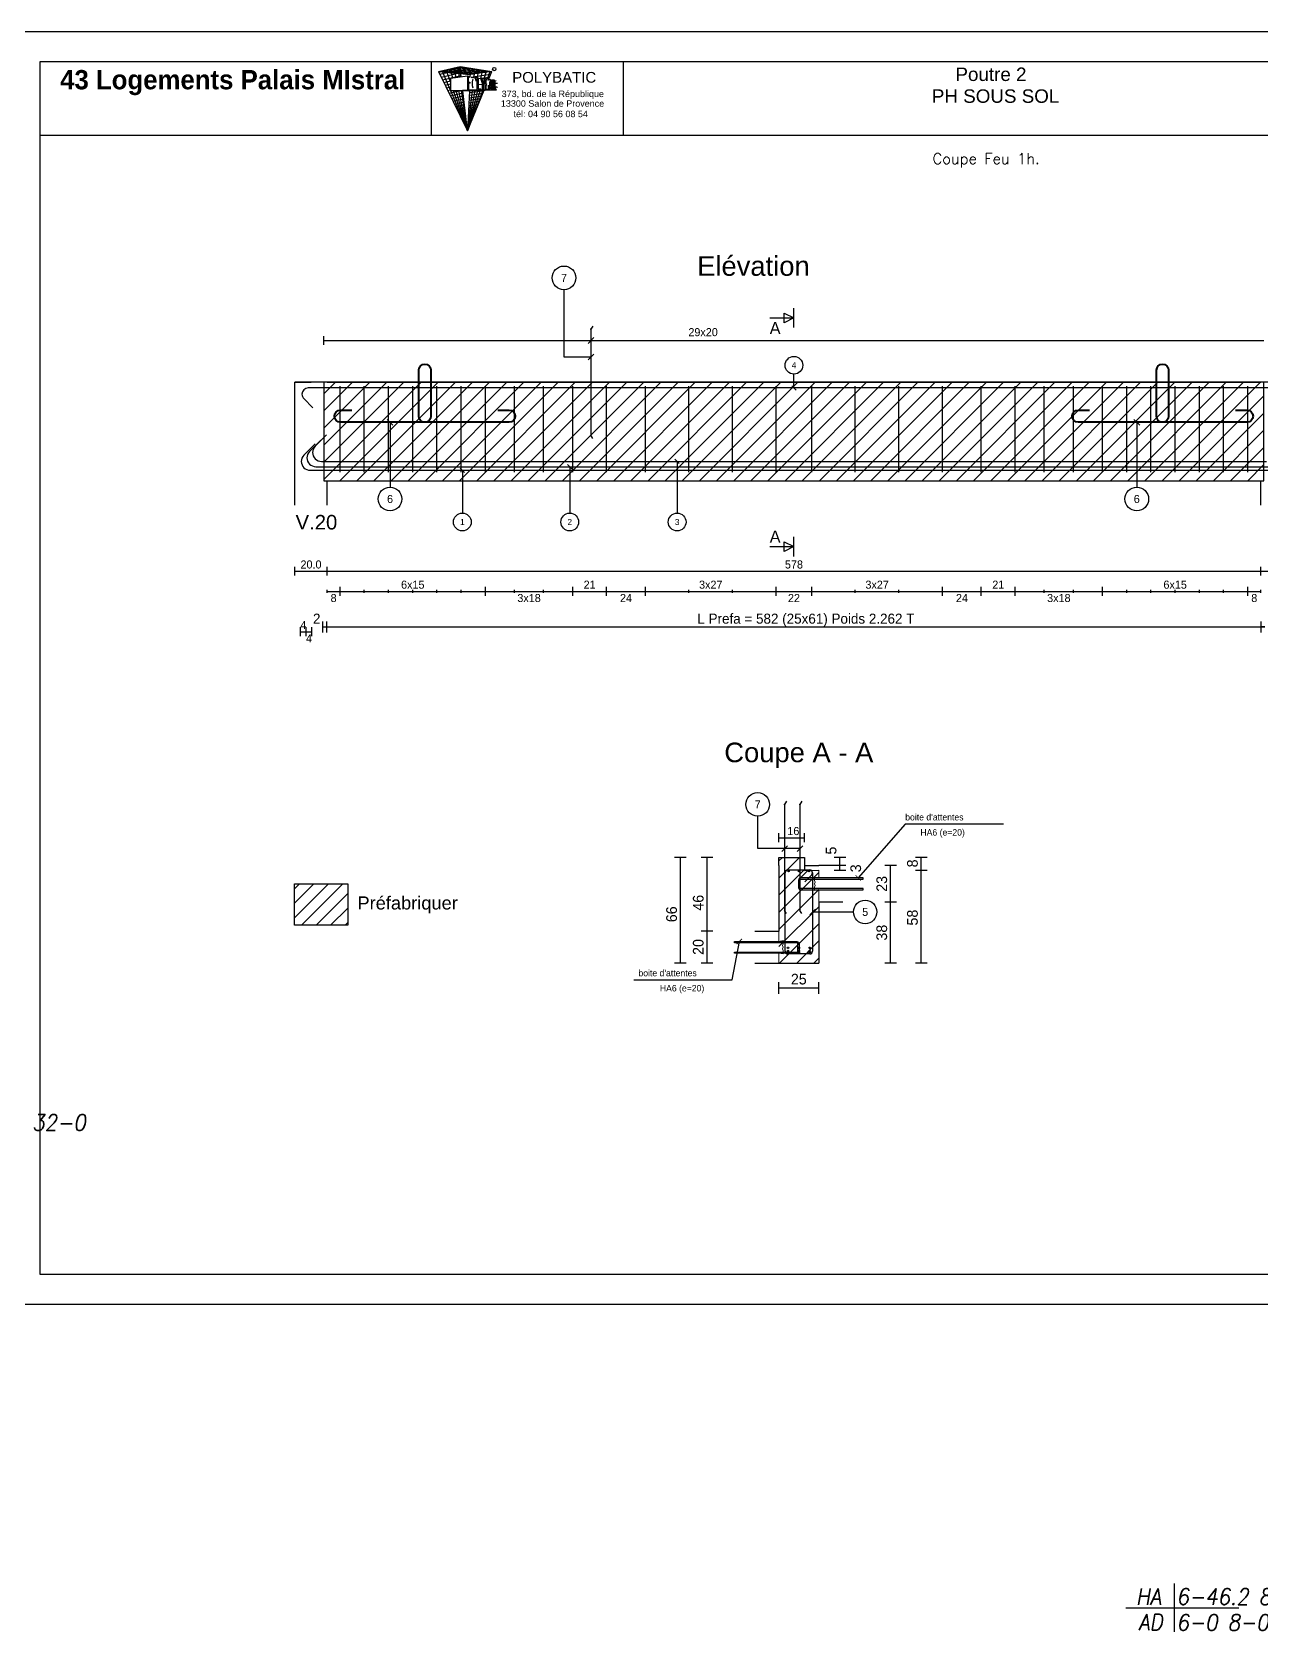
# Model space of a CAD drawing. Extents: x -12912 to 27386, y 1818 to 8189.
# Drawn here: x -8091 to -7331, y 2981 to 3971 of the extents above; entities that cross this region are included whole.
import ezdxf
from ezdxf.enums import TextEntityAlignment as Align

# ---------------------------------------------------------------- set-up
doc = ezdxf.new("R2010")
doc.units = 0
doc.header["$MEASUREMENT"] = 0
doc.linetypes.add('CONTINUE', pattern=[0])
doc.layers.get('0').update_dxf_attribs({"linetype": 'CONTINUOUS'})
for name, color, linetype in [('1', 7, 'CONTINUOUS'), ('104', 7, 'CONTINUOUS'), ('173', 7, 'CONTINUOUS'), ('5', 7, 'CONTINUOUS'), ('6', 7, 'CONTINUOUS'), ('7', 7, 'CONTINUOUS'), ('Bâtiment 1. Soubassement', 7, 'CONTINUOUS'), ('GO-CARTOUCHE', 7, 'CONTINUOUS'), ('GO-TEXTE', 9, 'CONTINUOUS'), ('PYC-HACHURE', 7, 'CONTINUOUS'), ('RDC COFFRAGE', 7, 'CONTINUOUS'), ('STR_TXT', 102, 'CONTINUOUS')]:
    doc.layers.add(name, color=color, linetype=linetype)
doc.layers.add('PYC- HACHURES', color=7, linetype='CONTINUOUS', lineweight=18)
doc.styles.add('ARIAL', font='ARIAL.TTF')
doc.styles.add('schéma', font='simplex.shx')
doc.styles.add('Tableau', font='romans.shx', dxfattribs={"width": 0.9, "oblique": 10})
doc.styles.add('TEXTEBA', font='ARIAL.TTF')

# ---------------------------------------------------------------- blocks, each defined once
blk = doc.blocks.new('A$C20507BFC')
at = {"layer": 'RDC COFFRAGE', "color": 5, "linetype": 'CONTINUE', "lineweight": 40, "ltscale": 0.01}
for points in [[(52.25, 32.3), (52.25, 3.75)], [(56, 36.05), (56, 36.05)], [(59.75, 3.75), (59.75, 32.3)], [(0, 3.75), (0, 3.75)], [(10.84, 7.49), (3.75, 7.49)], [(108.25, 7.49), (101.16, 7.49)], [(112, 3.75), (112, 3.75)], [(3.75, 0), (56, 0)], [(56, 0), (108.25, 0)]]:
    blk.add_lwpolyline(points, dxfattribs=at)
for centre, start, end in [((56, 32.3), 90, 180), ((56, 32.3), 0, 90), ((3.75, 3.75), 90, 180), ((3.75, 3.75), 180, 270), ((56, 3.75), 180, 270), ((56, 3.75), 270, 0), ((108.25, 3.75), 0, 90), ((108.25, 3.75), 270, 0)]:
    blk.add_arc(centre, 3.75, start, end, dxfattribs=at)
blk = doc.blocks.new('_ArchTick')
at = {"color": 0, "linetype": 'ByBlock', "const_width": 0.15}
blk.add_lwpolyline([(-0.5, -0.5), (0.5, 0.5)], dxfattribs=at)
blk = doc.blocks.new('Smallsp')
at = {"layer": 'STR_TXT', "linetype": 'Continuous'}
for points in [[(0, 15), (0, -15)], [(-30, 0), (40, 0)]]:
    blk.add_lwpolyline(points, dxfattribs=at)
at = {"layer": 'STR_TXT', "linetype": 'Continuous', "style": 'Tableau', "oblique": 10, "width": 0.9}
for s, p in [('HA', (-23.6, 1.89)), ('AD', (-22.2, -13.94))]:
    blk.add_text(s, height=10, dxfattribs=at).set_placement(p)
for tag, p in [('SPAD', (1.4, 1.89)), ('SPHA', (1.4, -14.11))]:
    blk.add_attdef(tag, p, '', height=10, dxfattribs=at)

msp = doc.modelspace()

# ---------------------------------------------------------------- hatches: boundary and pattern name
at = {"layer": 'PYC- HACHURES', "lineweight": 15}
h = msp.add_hatch(dxfattribs=at)
h.set_pattern_fill('ANSI31', color=104, scale=60, style=0)
h.set_pattern_definition([(45, (-8842.21, 3166.0296), (-5.3033, 5.3033), [])])
h.paths.add_polyline_path([(-7328.748, 3754.593), (-7910.748, 3754.593), (-7910.748, 3693.593), (-7328.748, 3693.593)])
h = msp.add_hatch(dxfattribs=at)
h.set_pattern_fill('ANSI31', color=104, scale=60, style=0)
h.set_pattern_definition([(45, (2342.8894, 76.578), (-5.303301, 5.303301), [])])
h.paths.add_polyline_path([(-7604.372, 3452.492), (-7613.123, 3452.485), (-7613.123, 3460.485), (-7629.123, 3460.485), (-7629.123, 3455.485), (-7629.123, 3414.895), (-7629.123, 3395.095), (-7604.373, 3395.095)])
h = msp.add_hatch(dxfattribs=at)
h.set_pattern_fill('ANSI31', color=104, scale=2, style=0)
h.set_pattern_definition([(45, (-7723.6385, 4876.703), (-4.490128, 4.490128), [])])
h.paths.add_polyline_path([(-7896.033, 3444.129), (-7928.953, 3444.129), (-7928.953, 3418.478), (-7896.033, 3418.478)])

# ---------------------------------------------------------------- linework, layer by layer
for points in [[(-7615.514, 3447.752, 0.4142136), (-7616.879, 3446.387), (-7616.879, 3441.837, 0.4142136), (-7615.514, 3440.472), (-7576.839, 3440.472), (-7576.839, 3441.2), (-7615.514, 3441.2, -0.4142136), (-7616.151, 3441.837), (-7616.151, 3446.387, -0.4142136), (-7615.514, 3447.024), (-7576.839, 3447.024), (-7576.839, 3447.752)], [(-7617.982, 3408.425, -0.4142136), (-7616.617, 3407.06), (-7616.617, 3402.51, -0.4142136), (-7617.982, 3401.145), (-7656.657, 3401.145), (-7656.657, 3401.873), (-7617.982, 3401.873, 0.4142136), (-7617.345, 3402.51), (-7617.345, 3407.06, 0.4142136), (-7617.982, 3407.697), (-7656.657, 3407.697), (-7656.657, 3408.425)]]:
    msp.add_lwpolyline(points, format="xyb", close=True)
at = {"lineweight": 5, "flags": 128}
for points in [[(-7604.372, 3452.492), (-7604.368, 3447.834), (-7607.098, 3448.289), (-7607.098, 3446.249), (-7606.661, 3445.194), (-7607.098, 3444.194), (-7606.661, 3443.193), (-7607.098, 3442.139), (-7607.098, 3440.099), (-7604.368, 3440.554), (-7604.375, 3432.715)], [(-7629.123, 3414.895), (-7629.128, 3408.507), (-7626.398, 3408.962), (-7626.398, 3406.922), (-7626.835, 3405.867), (-7626.398, 3404.867), (-7626.835, 3403.867), (-7626.398, 3402.812), (-7626.398, 3400.772), (-7629.128, 3401.227), (-7629.123, 3395.095)]]:
    msp.add_lwpolyline(points, dxfattribs=at)
at = {"layer": '1', "color": 1}
for points in [[(-7916.07, 3716.554), (-7923.141, 3709.482)], [(-7912.57, 3718.804), (-7919.641, 3711.732)], [(-7909.07, 3722.054), (-7916.141, 3714.982)], [(-7924.752, 3705.593), (-7924.752, 3705.593)], [(-7921.252, 3707.843), (-7921.252, 3707.843)], [(-7917.752, 3711.093), (-7917.752, 3711.093)], [(-7912.252, 3705.593), (-7327.247, 3705.593)], [(-7919.252, 3700.093), (-7320.247, 3700.093)], [(-7915.752, 3702.343), (-7323.747, 3702.343)]]:
    msp.add_lwpolyline(points, dxfattribs=at)
for centre in [(-7623.48, 3404.5), (-7623.48, 3402.52), (-7623.48, 3401.53), (-7616.748, 3404.5), (-7616.748, 3402.52), (-7616.748, 3401.53), (-7610.016, 3404.5), (-7610.016, 3402.52), (-7610.016, 3401.53)]:
    msp.add_circle(centre, 0.495, dxfattribs=at)
for centre, start, end in [((-7912.252, 3711.093), 135, 180), ((-7919.252, 3705.593), 135, 180), ((-7919.252, 3705.593), 180, 270), ((-7915.752, 3707.843), 135, 180), ((-7915.752, 3707.843), 180, 270), ((-7912.252, 3711.093), 180, 270)]:
    msp.add_arc(centre, 5.5, start, end, dxfattribs=at)
at = {"layer": '104', "color": 104}
for points in [[(-7634.748, 3794.383), (-7619.748, 3794.383)], [(-7619.748, 3788.383), (-7619.748, 3800.383)], [(-7744.302, 3789.393), (-7745.449, 3787.408)], [(-7745.449, 3787.408), (-7745.449, 3721.779)], [(-7744.302, 3719.793), (-7745.449, 3721.779)], [(-7619.748, 3646.843), (-7619.748, 3658.843)], [(-7634.748, 3652.843), (-7619.748, 3652.843)], [(-7624.391, 3495.285), (-7625.538, 3493.299)], [(-7625.538, 3493.299), (-7625.538, 3427.67)], [(-7614.867, 3495.285), (-7616.013, 3493.299)], [(-7616.013, 3493.299), (-7616.013, 3427.67)], [(-7624.391, 3425.685), (-7625.538, 3427.67)], [(-7614.867, 3425.685), (-7616.013, 3427.67)]]:
    msp.add_lwpolyline(points, dxfattribs=at)
for points in [[(-7619.748, 3794.383), (-7625.748, 3791.383), (-7625.748, 3797.383), (-7619.748, 3794.383)], [(-7619.748, 3652.843), (-7625.748, 3649.843), (-7625.748, 3655.843), (-7619.748, 3652.843)]]:
    msp.add_lwpolyline(points, close=True, dxfattribs=at)
for p in [(-7745.449, 3787.408), (-7625.538, 3493.299), (-7616.013, 3493.299)]:
    msp.add_point(p, dxfattribs=at)
at = {"layer": '173', "color": 173}
for points in [[(-7924.352, 3747.193), (-7924.352, 3747.193)], [(-7923.21, 3744.436), (-7917.553, 3738.779)], [(-7319.047, 3751.093), (-7920.452, 3751.093)], [(-7900.748, 3698.993), (-7900.748, 3752.093)], [(-7885.748, 3698.993), (-7885.748, 3752.093)], [(-7870.748, 3698.993), (-7870.748, 3752.093)], [(-7855.748, 3698.993), (-7855.748, 3752.093)], [(-7840.748, 3698.993), (-7840.748, 3752.093)], [(-7825.748, 3698.993), (-7825.748, 3752.093)], [(-7810.748, 3698.993), (-7810.748, 3752.093)], [(-7792.748, 3698.993), (-7792.748, 3752.093)], [(-7774.748, 3698.993), (-7774.748, 3752.093)], [(-7756.748, 3698.993), (-7756.748, 3752.093)], [(-7735.748, 3698.993), (-7735.748, 3752.093)], [(-7711.748, 3698.993), (-7711.748, 3752.093)], [(-7684.748, 3698.993), (-7684.748, 3752.093)], [(-7657.748, 3698.993), (-7657.748, 3752.093)], [(-7630.748, 3698.993), (-7630.748, 3752.093)], [(-7608.748, 3698.993), (-7608.748, 3752.093)], [(-7581.748, 3698.993), (-7581.748, 3752.093)], [(-7554.748, 3698.993), (-7554.748, 3752.093)], [(-7527.748, 3698.993), (-7527.748, 3752.093)], [(-7503.748, 3698.993), (-7503.748, 3752.093)], [(-7482.748, 3698.993), (-7482.748, 3752.093)], [(-7464.748, 3698.993), (-7464.748, 3752.093)], [(-7446.748, 3698.993), (-7446.748, 3752.093)], [(-7428.748, 3698.993), (-7428.748, 3752.093)], [(-7413.748, 3698.993), (-7413.748, 3752.093)], [(-7398.748, 3698.993), (-7398.748, 3752.093)], [(-7383.748, 3698.993), (-7383.748, 3752.093)], [(-7368.748, 3698.993), (-7368.748, 3752.093)], [(-7353.748, 3698.993), (-7353.748, 3752.093)], [(-7338.748, 3698.993), (-7338.748, 3752.093)], [(-7625.262, 3402.52), (-7625.262, 3450.931)], [(-7623.48, 3452.713), (-7610.016, 3452.713)], [(-7615.476, 3447.99), (-7611.276, 3452.191)], [(-7608.756, 3449.67), (-7612.956, 3445.47)], [(-7610.016, 3452.713), (-7610.016, 3452.713)], [(-7608.234, 3450.931), (-7608.234, 3402.52)], [(-7608.234, 3450.931), (-7608.234, 3450.931)], [(-7610.016, 3400.738), (-7623.48, 3400.738)]]:
    msp.add_lwpolyline(points, dxfattribs=at)
for centre in [(-7623.084, 3452.02), (-7616.748, 3452.02), (-7610.412, 3452.02)]:
    msp.add_circle(centre, 0.396, dxfattribs=at)
for centre, radius, start, end in [((-7920.452, 3747.193), 3.9, 90, 180), ((-7920.452, 3747.193), 3.9, 180, 225), ((-7623.48, 3450.931), 1.782, 90, 180), ((-7610.016, 3450.931), 1.782, 90, 135), ((-7610.016, 3450.931), 1.782, 0, 90), ((-7610.016, 3450.931), 1.782, 315, 0), ((-7623.48, 3402.52), 1.782, 180, 270), ((-7610.016, 3402.52), 1.782, 270, 0)]:
    msp.add_arc(centre, radius, start, end, dxfattribs=at)
at = {"layer": '5', "color": 5}
msp.add_line((-7910.748, 3780.438), (-7328.748, 3780.438), dxfattribs=at)
for points in [[(-7910.748, 3777.688), (-7910.748, 3783.188)], [(-7910.748, 3779.522), (-7910.748, 3781.355)], [(-7928.751, 3634.927), (-7928.751, 3640.427)], [(-7928.751, 3637.677), (-7908.748, 3637.677)], [(-7908.748, 3634.927), (-7908.748, 3640.427)], [(-7908.748, 3637.677), (-7330.748, 3637.677)], [(-7330.748, 3634.927), (-7330.748, 3640.427)], [(-7330.748, 3637.677), (-7310.746, 3637.677)], [(-7908.748, 3624.26), (-7908.748, 3626.093)], [(-7908.748, 3625.177), (-7900.748, 3625.177)], [(-7900.748, 3622.427), (-7900.748, 3627.927)], [(-7900.748, 3624.26), (-7900.748, 3626.093)], [(-7900.748, 3625.177), (-7885.748, 3625.177)], [(-7900.748, 3625.177), (-7810.748, 3625.177)], [(-7885.748, 3624.26), (-7885.748, 3626.093)], [(-7885.748, 3625.177), (-7870.748, 3625.177)], [(-7870.748, 3624.26), (-7870.748, 3626.093)], [(-7870.748, 3625.177), (-7855.748, 3625.177)], [(-7855.748, 3624.26), (-7855.748, 3626.093)], [(-7855.748, 3625.177), (-7840.748, 3625.177)], [(-7840.748, 3624.26), (-7840.748, 3626.093)], [(-7840.748, 3625.177), (-7825.748, 3625.177)], [(-7825.748, 3624.26), (-7825.748, 3626.093)], [(-7825.748, 3625.177), (-7810.748, 3625.177)], [(-7810.748, 3622.427), (-7810.748, 3627.927)], [(-7810.748, 3624.26), (-7810.748, 3626.093)], [(-7810.748, 3625.177), (-7792.748, 3625.177)], [(-7810.748, 3625.177), (-7756.748, 3625.177)], [(-7792.748, 3624.26), (-7792.748, 3626.093)], [(-7792.748, 3625.177), (-7774.748, 3625.177)], [(-7774.748, 3624.26), (-7774.748, 3626.093)], [(-7774.748, 3625.177), (-7756.748, 3625.177)], [(-7756.748, 3622.427), (-7756.748, 3627.927)], [(-7756.748, 3624.26), (-7756.748, 3626.093)], [(-7756.748, 3625.177), (-7735.748, 3625.177)], [(-7735.748, 3622.427), (-7735.748, 3627.927)], [(-7735.748, 3624.26), (-7735.748, 3626.093)], [(-7735.748, 3625.177), (-7711.748, 3625.177)], [(-7711.748, 3622.427), (-7711.748, 3627.927)], [(-7711.748, 3624.26), (-7711.748, 3626.093)], [(-7711.748, 3625.177), (-7684.748, 3625.177)], [(-7711.748, 3625.177), (-7630.748, 3625.177)], [(-7684.748, 3624.26), (-7684.748, 3626.093)], [(-7684.748, 3625.177), (-7657.748, 3625.177)], [(-7657.748, 3624.26), (-7657.748, 3626.093)], [(-7657.748, 3625.177), (-7630.748, 3625.177)], [(-7630.748, 3622.427), (-7630.748, 3627.927)], [(-7630.748, 3624.26), (-7630.748, 3626.093)], [(-7630.748, 3625.177), (-7608.748, 3625.177)], [(-7608.748, 3622.427), (-7608.748, 3627.927)], [(-7608.748, 3624.26), (-7608.748, 3626.093)], [(-7608.748, 3625.177), (-7581.748, 3625.177)], [(-7608.748, 3625.177), (-7527.748, 3625.177)], [(-7581.748, 3624.26), (-7581.748, 3626.093)], [(-7581.748, 3625.177), (-7554.748, 3625.177)], [(-7554.748, 3624.26), (-7554.748, 3626.093)], [(-7554.748, 3625.177), (-7527.748, 3625.177)], [(-7527.748, 3622.427), (-7527.748, 3627.927)], [(-7527.748, 3624.26), (-7527.748, 3626.093)], [(-7527.748, 3625.177), (-7503.748, 3625.177)], [(-7503.748, 3622.427), (-7503.748, 3627.927)], [(-7503.748, 3624.26), (-7503.748, 3626.093)], [(-7503.748, 3625.177), (-7482.748, 3625.177)], [(-7482.748, 3622.427), (-7482.748, 3627.927)], [(-7482.748, 3624.26), (-7482.748, 3626.093)], [(-7482.748, 3625.177), (-7464.748, 3625.177)], [(-7482.748, 3625.177), (-7428.748, 3625.177)], [(-7464.748, 3624.26), (-7464.748, 3626.093)], [(-7464.748, 3625.177), (-7446.748, 3625.177)], [(-7446.748, 3624.26), (-7446.748, 3626.093)], [(-7446.748, 3625.177), (-7428.748, 3625.177)], [(-7428.748, 3622.427), (-7428.748, 3627.927)], [(-7428.748, 3624.26), (-7428.748, 3626.093)], [(-7428.748, 3625.177), (-7413.748, 3625.177)], [(-7428.748, 3625.177), (-7338.748, 3625.177)], [(-7413.748, 3624.26), (-7413.748, 3626.093)], [(-7413.748, 3625.177), (-7398.748, 3625.177)], [(-7398.748, 3624.26), (-7398.748, 3626.093)], [(-7398.748, 3625.177), (-7383.748, 3625.177)], [(-7383.748, 3624.26), (-7383.748, 3626.093)], [(-7383.748, 3625.177), (-7368.748, 3625.177)], [(-7368.748, 3624.26), (-7368.748, 3626.093)], [(-7368.748, 3625.177), (-7353.748, 3625.177)], [(-7353.748, 3624.26), (-7353.748, 3626.093)], [(-7353.748, 3625.177), (-7338.748, 3625.177)], [(-7338.748, 3622.427), (-7338.748, 3627.927)], [(-7338.748, 3624.26), (-7338.748, 3626.093)], [(-7338.748, 3625.177), (-7330.748, 3625.177)], [(-7330.748, 3624.26), (-7330.748, 3626.093)], [(-7925.252, 3597.427), (-7925.252, 3602.927)], [(-7925.252, 3600.177), (-7921.752, 3600.177)], [(-7921.752, 3597.427), (-7921.752, 3602.927)], [(-7921.752, 3600.177), (-7918.252, 3600.177)], [(-7918.252, 3597.427), (-7918.252, 3602.927)], [(-7629.123, 3469.921), (-7629.123, 3475.421)], [(-7629.123, 3472.671), (-7613.123, 3472.671)], [(-7613.123, 3469.921), (-7613.123, 3475.421)], [(-7686.433, 3460.485), (-7693.693, 3460.485)], [(-7690.063, 3395.095), (-7690.063, 3460.485)], [(-7669.933, 3460.485), (-7677.193, 3460.485)], [(-7673.563, 3435.685), (-7673.563, 3460.485)], [(-7587.692, 3460.485), (-7594.952, 3460.485)], [(-7591.322, 3455.485), (-7591.322, 3460.485)], [(-7537.317, 3460.485), (-7544.577, 3460.485)], [(-7540.947, 3395.095), (-7540.947, 3460.485)], [(-7587.692, 3455.485), (-7594.952, 3455.485)], [(-7587.692, 3455.485), (-7594.952, 3455.485)], [(-7587.692, 3452.485), (-7594.952, 3452.485)], [(-7591.322, 3452.485), (-7591.322, 3455.485)], [(-7556.303, 3455.485), (-7563.563, 3455.485)], [(-7559.933, 3432.715), (-7559.933, 3455.485)], [(-7537.317, 3452.485), (-7544.577, 3452.485)], [(-7673.563, 3395.095), (-7673.563, 3435.685)], [(-7556.303, 3432.715), (-7563.563, 3432.715)], [(-7559.933, 3395.095), (-7559.933, 3432.715)], [(-7669.933, 3414.895), (-7677.193, 3414.895)], [(-7686.433, 3395.095), (-7693.693, 3395.095)], [(-7669.933, 3395.095), (-7677.193, 3395.095)], [(-7556.303, 3395.095), (-7563.563, 3395.095)], [(-7537.317, 3395.095), (-7544.577, 3395.095)], [(-7629.123, 3376.065), (-7629.123, 3383.325)], [(-7629.123, 3379.695), (-7604.373, 3379.695)], [(-7604.373, 3376.065), (-7604.373, 3383.325)]]:
    msp.add_lwpolyline(points, dxfattribs=at)
at = {"layer": '6', "color": 6}
for points in [[(-7762.115, 3770.194), (-7762.115, 3811.86)], [(-7747.216, 3778.671), (-7743.681, 3782.206)], [(-7745.449, 3770.194), (-7762.115, 3770.194)], [(-7747.216, 3768.426), (-7743.681, 3771.961)], [(-7619.749, 3751.093), (-7619.749, 3759.593)], [(-7621.075, 3752.419), (-7618.424, 3749.768)], [(-7868.008, 3728.054), (-7871.544, 3731.589)], [(-7869.828, 3729.822), (-7869.828, 3689.671)], [(-7405.686, 3728.054), (-7409.222, 3731.589)], [(-7407.506, 3729.822), (-7407.506, 3689.671)], [(-7690.742, 3704.268), (-7693.394, 3706.919)], [(-7692.068, 3705.593), (-7692.068, 3673.593)], [(-7823.713, 3698.768), (-7826.365, 3701.419)], [(-7825.039, 3700.093), (-7825.039, 3673.593)], [(-7757.212, 3701.018), (-7759.864, 3703.669)], [(-7758.538, 3702.343), (-7758.538, 3673.593)], [(-7642.204, 3465.927), (-7642.204, 3485.972)], [(-7627.306, 3464.159), (-7623.77, 3467.695)], [(-7617.781, 3464.159), (-7614.245, 3467.695)], [(-7625.538, 3465.927), (-7642.204, 3465.927)], [(-7616.013, 3465.927), (-7632.68, 3465.927)], [(-7606.484, 3428.475), (-7609.984, 3424.975)], [(-7608.234, 3426.725), (-7582.923, 3426.725)]]:
    msp.add_lwpolyline(points, dxfattribs=at)
for centre, radius in [((-7762.115, 3819.194), 7.333), ((-7619.749, 3765.093), 5.5), ((-7869.828, 3682.338), 7.333), ((-7407.506, 3682.338), 7.333), ((-7825.039, 3668.093), 5.5), ((-7758.538, 3668.093), 5.5), ((-7692.068, 3668.093), 5.5), ((-7642.204, 3493.305), 7.333), ((-7575.663, 3426.725), 7.26)]:
    msp.add_circle(centre, radius, dxfattribs=at)
at = {"layer": '7', "color": 7}
for points in [[(-7908.748, 3754.593), (-7928.751, 3754.593)], [(-7928.751, 3678.593), (-7928.751, 3754.593)], [(-7928.751, 3754.593), (-7918.749, 3754.593)], [(-7328.748, 3693.593), (-7328.748, 3754.593), (-7910.748, 3754.593), (-7910.748, 3693.593)], [(-7908.748, 3754.593), (-7330.748, 3754.593)], [(-7310.746, 3754.593), (-7330.748, 3754.593)], [(-7928.751, 3678.593), (-7928.751, 3693.593)], [(-7910.748, 3693.593), (-7328.748, 3693.593)], [(-7908.748, 3693.593), (-7330.748, 3693.593)], [(-7908.748, 3678.593), (-7908.748, 3693.593)], [(-7330.748, 3678.593), (-7330.748, 3693.593)], [(-7629.123, 3455.485), (-7629.123, 3414.895)], [(-7613.123, 3455.485), (-7604.373, 3455.485)], [(-7589.523, 3455.485), (-7604.373, 3455.485)], [(-7589.523, 3432.715), (-7604.373, 3432.715)], [(-7604.372, 3432.715), (-7604.373, 3395.095)], [(-7643.973, 3414.895), (-7629.123, 3414.895)], [(-7643.973, 3395.095), (-7629.123, 3395.095)], [(-7629.123, 3395.095), (-7604.373, 3395.095)]]:
    msp.add_lwpolyline(points, dxfattribs=at)
at = {"layer": '7', "color": 7, "linetype": 'Continuous'}
msp.add_lwpolyline([(-7629.123, 3455.485), (-7629.123, 3460.485), (-7613.123, 3460.485), (-7613.123, 3452.485), (-7604.372, 3452.492)], dxfattribs=at)
at = {"layer": '7', "color": 7}
msp.add_lwpolyline([(-7928.953, 3444.129), (-7896.033, 3444.129), (-7896.033, 3418.478), (-7928.953, 3418.478)], close=True, dxfattribs=at)
at = {"layer": 'GO-CARTOUCHE', "color": 9, "linetype": 'CONTINUE'}
for p, q in [((-7839.889, 3946.865), (-7826.496, 3949.98)), ((-7839.889, 3946.865), (-7820.266, 3944.997)), ((-7839.889, 3946.865), (-7821.824, 3910.112)), ((-7839.068, 3945.195), (-7826.283, 3948.168)), ((-7838.379, 3946.722), (-7824.986, 3949.741)), ((-7838.247, 3943.525), (-7826.071, 3946.356)), ((-7832.413, 3935.383), (-7837.462, 3947.43)), ((-7837.462, 3947.43), (-7817.832, 3945.336)), ((-7837.426, 3941.854), (-7825.858, 3944.544)), ((-7835.361, 3946.434), (-7821.968, 3949.262)), ((-7832.413, 3940.478), (-7835.035, 3947.994)), ((-7835.035, 3947.994), (-7815.397, 3945.676)), ((-7832.608, 3948.559), (-7812.963, 3946.016)), ((-7830.971, 3942.724), (-7832.608, 3948.559)), ((-7821.824, 3944.069), (-7832.413, 3942.512)), ((-7832.413, 3942.512), (-7832.413, 3935.037)), ((-7832.342, 3946.147), (-7818.95, 3948.782)), ((-7828.876, 3943.032), (-7830.181, 3949.123)), ((-7830.181, 3949.123), (-7810.528, 3946.355)), ((-7829.323, 3945.859), (-7815.931, 3948.303)), ((-7826.802, 3943.337), (-7827.754, 3949.688)), ((-7827.754, 3949.688), (-7808.094, 3946.695)), ((-7825.735, 3943.494), (-7826.496, 3949.98)), ((-7826.496, 3949.98), (-7806.873, 3946.865)), ((-7826.304, 3945.572), (-7812.913, 3947.824)), ((-7823.285, 3945.284), (-7809.895, 3947.345)), ((-7820.08, 3943.797), (-7821.824, 3944.069)), ((-7821.824, 3944.069), (-7821.824, 3935.054)), ((-7821.776, 3945.14), (-7808.385, 3947.106)), ((-7821.201, 3940.441), (-7821.201, 3943.341)), ((-7820.408, 3943.218), (-7821.201, 3943.341)), ((-7820.266, 3944.997), (-7820.318, 3943.834)), ((-7806.873, 3946.865), (-7820.266, 3944.997)), ((-7819.832, 3943.482), (-7807.553, 3945.195)), ((-7819.632, 3943.138), (-7817.666, 3943.424)), ((-7818.551, 3942.353), (-7818.778, 3941.516)), ((-7817.832, 3945.336), (-7818.054, 3943.37)), ((-7816.912, 3942.65), (-7817.274, 3943.234)), ((-7815.968, 3943.154), (-7817.12, 3942.985)), ((-7816.667, 3941.952), (-7816.912, 3942.65)), ((-7816.48, 3940.943), (-7816.667, 3941.952)), ((-7815.968, 3935.66), (-7815.968, 3943.161)), ((-7815.345, 3943.056), (-7815.968, 3943.154)), ((-7815.397, 3945.676), (-7815.938, 3943.149)), ((-7815.345, 3936.283), (-7815.345, 3943.056)), ((-7815.345, 3942.54), (-7813.784, 3942.754)), ((-7815.345, 3942.54), (-7815.344, 3936.283)), ((-7813.805, 3942.816), (-7812.514, 3939.066)), ((-7813.248, 3942.729), (-7813.805, 3942.816)), ((-7813.784, 3942.754), (-7812.514, 3939.066)), ((-7812.963, 3946.016), (-7813.754, 3942.808)), ((-7813.572, 3942.779), (-7808.232, 3943.525)), ((-7813.248, 3942.729), (-7812.22, 3939.742)), ((-7811.495, 3942.455), (-7813.074, 3942.222)), ((-7811.495, 3942.455), (-7812.22, 3939.742)), ((-7811, 3942.377), (-7811.891, 3939.041)), ((-7811.888, 3939.053), (-7811.018, 3942.308)), ((-7810.528, 3946.355), (-7811.756, 3942.416)), ((-7811, 3942.377), (-7811.495, 3942.455)), ((-7811.018, 3942.308), (-7810.832, 3942.336)), ((-7810.832, 3942.351), (-7811.014, 3942.324)), ((-7810.832, 3935.66), (-7810.832, 3942.351)), ((-7809.626, 3942.162), (-7810.832, 3942.351)), ((-7809.693, 3941.732), (-7810.396, 3941.841)), ((-7810.396, 3939.217), (-7810.396, 3941.841)), ((-7808.094, 3946.695), (-7809.785, 3942.187)), ((-7809.212, 3941.812), (-7808.912, 3941.854)), ((-7807.904, 3941.893), (-7809.16, 3941.708)), ((-7808.959, 3941.738), (-7806.873, 3946.865)), ((-7807.904, 3941.893), (-7808.148, 3939.858)), ((-7807.594, 3941.845), (-7807.904, 3941.893)), ((-7807.594, 3941.845), (-7806.846, 3935.666)), ((-7807.567, 3941.622), (-7806.846, 3941.728)), ((-7806.846, 3941.728), (-7806.846, 3941.286)), ((-7805.6, 3941.533), (-7806.846, 3941.728)), ((-7836.604, 3940.184), (-7832.413, 3941.158)), ((-7835.783, 3938.513), (-7832.413, 3939.297)), ((-7834.962, 3936.843), (-7832.413, 3937.435)), ((-7834.141, 3935.172), (-7832.413, 3935.574)), ((-7833.32, 3933.502), (-7826.716, 3935.037)), ((-7832.499, 3931.831), (-7824.584, 3933.671)), ((-7832.413, 3935.037), (-7821.201, 3935.66)), ((-7821.319, 3935.055), (-7832.413, 3935.037)), ((-7821.824, 3910.112), (-7832.268, 3935.037)), ((-7831.678, 3930.161), (-7824.372, 3931.858)), ((-7821.824, 3910.112), (-7830.516, 3935.037)), ((-7821.824, 3910.112), (-7828.815, 3935.037)), ((-7821.824, 3910.112), (-7827.163, 3935.037)), ((-7821.824, 3910.112), (-7825.558, 3935.037)), ((-7821.824, 3910.112), (-7824.744, 3935.037)), ((-7821.824, 3910.112), (-7811.539, 3935.394)), ((-7812.346, 3935.366), (-7821.824, 3910.112)), ((-7813.971, 3935.31), (-7821.824, 3910.112)), ((-7815.619, 3935.252), (-7821.824, 3910.112)), ((-7817.291, 3935.194), (-7821.824, 3910.112)), ((-7818.988, 3935.135), (-7821.824, 3910.112)), ((-7820.709, 3935.075), (-7821.824, 3910.112)), ((-7821.319, 3935.055), (-7818.187, 3935.17)), ((-7821.201, 3940.441), (-7820.573, 3940.392)), ((-7820.349, 3939.75), (-7821.201, 3939.816)), ((-7821.201, 3939.816), (-7821.201, 3935.66)), ((-7821.201, 3935.66), (-7813.694, 3935.66)), ((-7820.903, 3930.726), (-7812.989, 3931.831)), ((-7820.833, 3932.311), (-7812.309, 3933.502)), ((-7820.762, 3933.897), (-7811.63, 3935.172)), ((-7820.035, 3940.059), (-7820.349, 3939.75)), ((-7818.917, 3940.466), (-7818.955, 3939.613)), ((-7818.955, 3939.613), (-7818.896, 3938.322)), ((-7818.778, 3941.516), (-7818.917, 3940.466)), ((-7818.896, 3938.322), (-7818.608, 3936.856)), ((-7818.187, 3935.17), (-7817.626, 3935.19)), ((-7817.583, 3935.192), (-7810.838, 3935.439)), ((-7815.971, 3935.659), (-7810.824, 3935.66)), ((-7815.345, 3936.283), (-7813.694, 3936.283)), ((-7815.344, 3938.817), (-7812.514, 3939.066)), ((-7815.344, 3936.283), (-7813.694, 3936.278)), ((-7813.694, 3935.66), (-7813.694, 3936.283)), ((-7813.694, 3935.66), (-7812.51, 3935.66)), ((-7812.514, 3935.66), (-7812.514, 3939.066)), ((-7812.514, 3936.278), (-7812.51, 3935.66)), ((-7812.51, 3935.66), (-7811.891, 3935.66)), ((-7811.891, 3935.667), (-7811.888, 3939.053)), ((-7811.891, 3935.66), (-7811.891, 3939.041)), ((-7810.839, 3935.666), (-7805.441, 3935.666)), ((-7810.837, 3935.439), (-7803.998, 3935.657)), ((-7810.832, 3935.66), (-7809.512, 3935.66)), ((-7810.396, 3939.217), (-7809.828, 3939.173)), ((-7810.396, 3938.78), (-7809.862, 3938.739)), ((-7810.396, 3936.096), (-7810.396, 3938.78)), ((-7810.396, 3936.096), (-7809.646, 3936.096)), ((-7809.27, 3935.873), (-7809.519, 3935.666)), ((-7809.519, 3935.666), (-7808.664, 3935.666)), ((-7809.091, 3936.257), (-7809.27, 3935.873)), ((-7809.135, 3938.399), (-7809.055, 3938.146)), ((-7808.989, 3936.751), (-7809.091, 3936.257)), ((-7809.055, 3938.146), (-7808.977, 3937.665)), ((-7808.958, 3937.197), (-7808.989, 3936.751)), ((-7808.977, 3937.665), (-7808.958, 3937.197)), ((-7808.596, 3936.131), (-7808.651, 3935.666)), ((-7808.533, 3936.656), (-7808.596, 3936.131)), ((-7808.48, 3937.094), (-7808.533, 3936.656)), ((-7808.43, 3937.512), (-7808.48, 3937.094)), ((-7808.379, 3937.934), (-7808.43, 3937.512)), ((-7808.353, 3938.153), (-7808.379, 3937.934)), ((-7808.336, 3938.297), (-7808.353, 3938.153)), ((-7808.322, 3938.414), (-7808.336, 3938.297)), ((-7808.289, 3938.684), (-7808.322, 3938.414)), ((-7808.222, 3939.244), (-7808.289, 3938.684)), ((-7808.148, 3939.858), (-7808.222, 3939.244)), ((-7807.966, 3937.717), (-7808.212, 3935.666)), ((-7807.966, 3937.717), (-7807.53, 3937.683)), ((-7807.914, 3938.15), (-7807.751, 3939.511)), ((-7807.914, 3938.15), (-7807.583, 3938.124)), ((-7807.751, 3939.511), (-7807.583, 3938.124)), ((-7807.53, 3937.683), (-7807.285, 3935.66)), ((-7807.517, 3941.207), (-7806.846, 3941.286)), ((-7807.505, 3941.112), (-7806.441, 3941.223)), ((-7806.846, 3941.286), (-7806.441, 3941.223)), ((-7806.441, 3935.666), (-7806.441, 3941.223)), ((-7806.005, 3941.155), (-7805.6, 3941.092)), ((-7806.005, 3935.666), (-7806.005, 3941.155)), ((-7806.005, 3941.056), (-7805.6, 3941.092)), ((-7806.005, 3935.666), (-7805.441, 3935.666)), ((-7805.6, 3941.092), (-7805.6, 3941.533)), ((-7805.441, 3941.508), (-7805.6, 3941.457)), ((-7805.441, 3941.508), (-7805.441, 3935.664)), ((-7805.005, 3941.44), (-7805.441, 3941.508)), ((-7805.441, 3935.664), (-7805.005, 3935.66)), ((-7805.005, 3941.44), (-7805.005, 3935.66)), ((-7805.005, 3941.235), (-7804.018, 3941.327)), ((-7804.864, 3938.458), (-7804.839, 3937.838)), ((-7804.839, 3937.838), (-7804.78, 3937.271)), ((-7804.78, 3937.271), (-7804.69, 3936.793)), ((-7804.69, 3936.793), (-7804.561, 3936.351)), ((-7804.561, 3936.351), (-7804.358, 3935.938)), ((-7803.647, 3939.492), (-7804.382, 3939.424)), ((-7804.358, 3935.938), (-7804.126, 3935.683)), ((-7803.667, 3937.282), (-7804.331, 3937.22)), ((-7803.667, 3937.282), (-7803.225, 3937.298)), ((-7803.201, 3939.422), (-7803.647, 3939.492)), ((-7830.857, 3928.49), (-7824.16, 3930.046)), ((-7830.036, 3926.82), (-7823.947, 3928.234)), ((-7829.215, 3925.15), (-7823.735, 3926.422)), ((-7828.394, 3923.479), (-7823.522, 3924.61)), ((-7827.573, 3921.809), (-7823.31, 3922.797)), ((-7821.328, 3921.212), (-7817.066, 3921.808)), ((-7821.257, 3922.797), (-7816.386, 3923.479)), ((-7821.186, 3924.383), (-7815.707, 3925.149)), ((-7821.116, 3925.969), (-7815.027, 3926.82)), ((-7821.045, 3927.554), (-7814.348, 3928.49)), ((-7820.974, 3929.14), (-7813.668, 3930.161)), ((-7826.752, 3920.138), (-7823.098, 3920.985)), ((-7821.399, 3919.626), (-7817.745, 3920.138))]:
    msp.add_line(p, q, dxfattribs=at)
at = {"layer": 'GO-CARTOUCHE', "linetype": 'Continuous'}
for points in [[(-6991.535, 3183.889), (-6991.535, 3971.389), (-8105.172, 3971.389), (-8105.172, 3183.889)], [(-7010.094, 3202.448), (-7010.094, 3952.83), (-8086.613, 3952.83), (-8086.613, 3202.448)]]:
    msp.add_lwpolyline(points, close=True, dxfattribs=at)
at = {"layer": 'GO-CARTOUCHE', "color": 9, "linetype": 'CONTINUE'}
for centre in [(-7805.283, 3948.415, 70.14), (-7805.283, 3948.415, 70.14), (-7805.283, 3948.415)]:
    msp.add_circle(centre, 0.997, dxfattribs=at)
at = {"layer": 'GO-TEXTE', "color": 7}
for points in [[(-7844.431, 3952.83), (-7844.431, 3907.384)], [(-7725.526, 3952.83), (-7725.526, 3907.384)], [(-7010.094, 3907.384), (-8086.613, 3907.384)]]:
    msp.add_lwpolyline(points, dxfattribs=at)
at = {"layer": 'PYC-HACHURE'}
for points in [[(-7911.37, 3599.698), (-7911.37, 3606.542)], [(-7908.881, 3599.698), (-7908.881, 3606.542)], [(-7330.748, 3606.542), (-7330.748, 3599.698)], [(-7911.37, 3603.12), (-7908.881, 3603.12)], [(-7911.37, 3603.12), (-7328.259, 3603.12)], [(-7328.259, 3603.12), (-7330.748, 3603.12)], [(-7550.904, 3481.162), (-7579.941, 3447.752)], [(-7490.046, 3481.162), (-7550.904, 3481.162), (-7550.904, 3481.162)], [(-7657.982, 3384.698), (-7653.555, 3408.425)], [(-7718.84, 3384.698), (-7657.982, 3384.698), (-7657.982, 3384.698)]]:
    msp.add_lwpolyline(points, dxfattribs=at)

# ---------------------------------------------------------------- block references
at = {"layer": '6', "color": 7, "linetype": 'Continuous', "xscale": -1}
for p in [(-7792.271, 3729.822), (-7335.52, 3729.822)]:
    msp.add_blockref('A$C20507BFC', p, dxfattribs=at)
at = {"layer": 'Bâtiment 1. Soubassement', "yscale": 3.307499999999891, "zscale": 3.307499999999998}
for p, xscale, rotation in [((-7579.941, 3447.752), 3.307500000068103, 270), ((-7653.555, 3408.425), -3.307500000068103, 90)]:
    msp.add_blockref('_ArchTick', p, dxfattribs=dict(at, xscale=xscale, rotation=rotation))
at = {"layer": 'STR_TXT', "linetype": 'Continuous'}
for p, values in [((-8430.652, 3289.467), {'SPHA': '6-0 8-0 10-0 12-0 14-0 16-0 20-0 25-0 32-0 ', 'SPAD': '6-7.5 8-22.89 10-0 12-0 14-0 16-0 20-0 25-0 32-0 '}), ((-7384.3, 2996.045), {'SPHA': '6-0 8-0 10-3.6 12-0 14-0 16-0 20-0 25-0 32-0 ', 'SPAD': '6-46.2 8-61.08 10-57.42 12-0 14-0 16-0 20-0 25-0 32-0 '})]:
    msp.add_blockref('Smallsp', p, dxfattribs=at).add_auto_attribs(values)

# ---------------------------------------------------------------- texts
for s, height, style, p in [('Coupe Feu 1h.', 6.666, 'schéma', (-7500.791, 3893.012)), ('Elévation', 12.1293, 'ARIAL', (-7644.844, 3826.554)), ('Coupe A - A', 12.12935, 'ARIAL', (-7616.748, 3525.476)), ('Préfabriquer', 8.08623, 'ARIAL', (-7858.916, 3432.294))]:
    msp.add_text(s, height=height, dxfattribs=dict(style=style)).set_placement(p, align=Align.MIDDLE_CENTER)
at = {"style": 'ARIAL'}
msp.add_text('V.20', height=8.9847, dxfattribs=at).set_placement((-7928.303, 3672.47), align=Align.TOP_LEFT)
at = {"layer": '104', "color": 104}
msp.add_text('A', height=7.5, dxfattribs=at).set_placement((-7634.748, 3791.927), align=Align.TOP_LEFT)
msp.add_text('A', height=7.5, dxfattribs=at).set_placement((-7634.748, 3655.299))
at = {"layer": '5', "color": 5}
for s, height, p in [('29x20', 5, (-7676.004, 3783.104)), ('20.0', 5, (-7918.749, 3639.306)), ('578', 5, (-7619.748, 3639.306)), ('6x15', 5, (-7855.748, 3626.806)), ('21', 5, (-7746.248, 3626.806)), ('3x27', 5, (-7671.248, 3626.806)), ('3x27', 5, (-7568.248, 3626.806)), ('21', 5, (-7493.248, 3626.806)), ('6x15', 5, (-7383.748, 3626.806)), ('4', 5, (-7923.502, 3601.806)), ('16', 5, (-7620.123, 3474.303)), ('25', 6.6, (-7616.748, 3381.845))]:
    msp.add_text(s, height=height, dxfattribs=at).set_placement(p, align=Align.CENTER)
for s, p in [('8', (-7904.748, 3623.547)), ('3x18', (-7783.748, 3623.547)), ('24', (-7723.748, 3623.547)), ('22', (-7619.748, 3623.547)), ('24', (-7515.748, 3623.547)), ('3x18', (-7455.748, 3623.547)), ('8', (-7334.748, 3623.547)), ('4', (-7920.002, 3598.547))]:
    msp.add_text(s, height=5, dxfattribs=at).set_placement(p, align=Align.TOP_CENTER)
for s, p in [('5', (-7593.472, 3464.706)), ('8', (-7543.098, 3456.765)), ('3', (-7578.192, 3453.727)), ('23', (-7562.084, 3444.1)), ('46', (-7675.714, 3432.426)), ('66', (-7692.214, 3425.29)), ('58', (-7543.098, 3423.23)), ('38', (-7562.084, 3413.905)), ('20', (-7675.714, 3405.038))]:
    msp.add_text(s, height=6.6, rotation=90, dxfattribs=at).set_placement(p, align=Align.CENTER)
at = {"layer": '6', "color": 6}
for s, height, p in [('7', 5, (-7762.115, 3819.194)), ('4', 3.75, (-7619.749, 3765.093)), ('6', 5, (-7869.828, 3682.338)), ('6', 5, (-7407.506, 3682.338)), ('1', 3.75, (-7825.039, 3668.093)), ('2', 3.75, (-7758.538, 3668.093)), ('3', 3.75, (-7692.068, 3668.093)), ('7', 5, (-7642.204, 3493.305)), ('5', 4.95, (-7575.663, 3426.725))]:
    msp.add_text(s, height=height, dxfattribs=at).set_placement(p, align=Align.MIDDLE_CENTER)
at = {"layer": 'GO-CARTOUCHE', "color": 9, "style": 'TEXTEBA'}
for s, p in [('373, bd. de la République', (-7800.716, 3931.105)), ('13300 Salon de Provence', (-7801.18, 3925.147)), ('tél: 04 90 56 08 54', (-7793.353, 3918.674))]:
    msp.add_text(s, height=3.97727, dxfattribs=at).set_placement(p)
at = {"layer": 'GO-CARTOUCHE', "insert": (-7967.213, 3940.038), "char_height": 11.93182, "attachment_point": 5}
msp.add_mtext('{\\Fbold|c0;43 Logements Palais MIstral}', dxfattribs=at)
at = {"layer": 'GO-TEXTE', "color": 3, "style": 'TEXTEBA'}
msp.add_text('POLYBATIC', height=6.6288, dxfattribs=at).set_placement((-7768.171, 3943.325), align=Align.MIDDLE)
at = {"layer": 'GO-TEXTE', "color": 2, "style": 'TEXTEBA'}
for s, height, p in [('Poutre 2', 8.3314, (-7519.772, 3941.063)), ('PH SOUS SOL', 8.33139, (-7534.363, 3927.55))]:
    msp.add_text(s, height=height, dxfattribs=at).set_placement(p)
at = {"layer": 'PYC-HACHURE'}
for s, height, p in [('2', 6.222, (-7915.202, 3605.155)), ('L Prefa = 582 (25x61) Poids 2.262 T', 6.22222, (-7612.344, 3605.155))]:
    msp.add_text(s, height=height, dxfattribs=at).set_placement(p, align=Align.CENTER)
for s, p in [("boite d'attentes", (-7550.861, 3483.379)), ('HA6 (e=20)', (-7541.452, 3473.989)), ("boite d'attentes", (-7716.025, 3386.914)), ('HA6 (e=20)', (-7702.768, 3377.525))]:
    msp.add_text(s, height=4, dxfattribs=at).set_placement(p)

doc.saveas('drawing.dxf')
